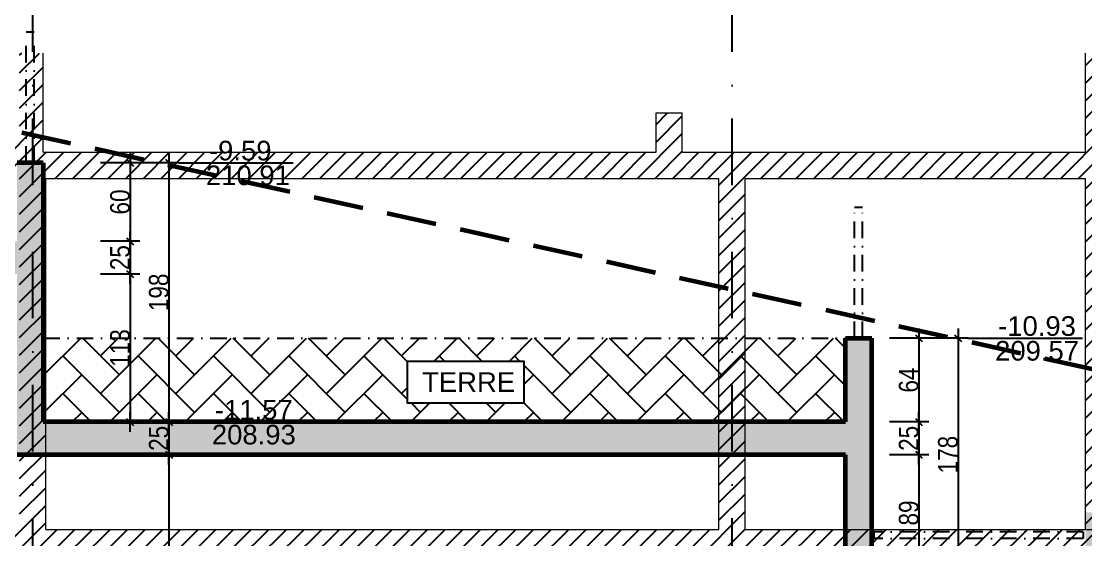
# Model space of a CAD drawing. Header units: millimetres. Extents: x -26249 to 60250, y -21218 to 23336.
# Drawn here: x 54650 to 55463, y 1871 to 2267 of the extents above; entities that cross this region are included whole.
import ezdxf

# ---------------------------------------------------------------- set-up
doc = ezdxf.new("R2010")
doc.units = ezdxf.units.MM
doc.linetypes.add('CACHEX2', pattern=[19.05, 12.7, -6.35])
doc.linetypes.add('TIRETPTX2', pattern=[50.8, 25.4, -12.7, 0, -12.7])
for name, color, linetype in [('01-coupe soussol', 253, 'Continuous'), ('01_cote_gen', 4, 'Continuous'), ('01_linteaux', 2, 'Continuous'), ('01_poch_murs', 253, 'Continuous'), ('01_texte', 230, 'Continuous'), ('AA_COTES', 2, 'Continuous')]:
    doc.layers.add(name, color=color, linetype=linetype)
doc.layers.add('01_murs_coup', color=5, linetype='Continuous', lineweight=60)
doc.styles.add('MATTE_TXT', font='arial.ttf')
doc.styles.add('STYLE2', font='ARIALN.TTF')
doc.dimstyles.new('JB50', dxfattribs={"dimscale": 0.1, "dimtxt": 150, "dimasz": 15, "dimexe": 0.1, "dimexo": 0.1, "dimgap": 0.09, "dimtad": 1, "dimdec": 1, "dimdsep": 46, "dimtxsty": 'STYLE2', "dimblk1": 'BOND_G', "dimblk2": 'BOND_D', "dimsah": 1, "dimcen": 1.5, "dimdle": 0.01, "dimse1": 1, "dimse2": 1, "dimclrd": 4, "dimclre": 2, "dimclrt": 6, "dimazin": 2, "dimtfac": 2.333333, "dimtdec": 1, "dimtix": 1, "dimtmove": 2, "dimatfit": 3, "dimldrblk": 'BOND_G', "dimfxl": 1, "dimtolj": 1, "dimtzin": 0, "dimarcsym": 0})
pattern_1 = [(45, (38043.464, 0), (3e-15, 28.73682), [60.96, -20.32]), (135, (38057.832, 14.368), (3e-15, 28.73682), [60.96, -20.32])]

# ---------------------------------------------------------------- blocks, each defined once
blk = doc.blocks.new('BOND_G')
at = {"layer": 'AA_COTES', "color": 0}
for p, q in [((0, -5), (0, 15)), ((5, 0), (-5, 0)), ((1.77, 1.77), (-1.77, -1.77))]:
    blk.add_line(p, q, dxfattribs=at)
blk = doc.blocks.new('BOND_D')
at = {"layer": 'AA_COTES', "color": 0}
for p, q in [((5, 0), (-5, 0)), ((-1.77, -1.77), (1.77, 1.77)), ((0, 5), (0, -15))]:
    blk.add_line(p, q, dxfattribs=at)
blk = doc.blocks.new('*D1651')
at = {"layer": '01_cote_gen', "color": 4, "lineweight": -2, "transparency": 16777216}
blk.add_line((54733.43, 2157.67), (54733.43, 2100.67), dxfattribs=at)
at = {"layer": 'Defpoints', "color": 0, "transparency": 16777216}
for p in [(54483.25, 2159.17), (54595.01, 2099.17), (54733.43, 2099.17)]:
    blk.add_point(p, dxfattribs=at)
at = {"layer": '01_cote_gen', "color": 4, "lineweight": -2, "transparency": 16777216, "xscale": 1.5, "yscale": 1.5, "zscale": 1.5}
for name, p, rotation in [('BOND_G', (54733.43, 2159.17), 90), ('BOND_D', (54733.43, 2099.17), 270)]:
    blk.add_blockref(name, p, dxfattribs=dict(at, rotation=rotation))
at = {"layer": '01_cote_gen', "color": 6, "transparency": 16777216, "insert": (54725.76, 2129.17), "char_height": 15, "attachment_point": 5, "rotation": 90, "style": 'STYLE2'}
blk.add_mtext('\\A1;60', dxfattribs=at)
blk = doc.blocks.new('*D1652')
at = {"layer": '01_cote_gen', "color": 4, "lineweight": -2, "transparency": 16777216}
blk.add_line((54733.43, 2097.67), (54733.43, 2075.67), dxfattribs=at)
at = {"layer": 'Defpoints', "color": 0, "transparency": 16777216}
for p in [(54710.93, 2099.17), (54625.26, 2074.17), (54733.43, 2074.17)]:
    blk.add_point(p, dxfattribs=at)
at = {"layer": '01_cote_gen', "color": 4, "lineweight": -2, "transparency": 16777216, "xscale": 1.5, "yscale": 1.5, "zscale": 1.5}
for name, p, rotation in [('BOND_G', (54733.43, 2099.17), 90), ('BOND_D', (54733.43, 2074.17), 270)]:
    blk.add_blockref(name, p, dxfattribs=dict(at, rotation=rotation))
at = {"layer": '01_cote_gen', "color": 6, "transparency": 16777216, "insert": (54725.76, 2086.67), "char_height": 15, "attachment_point": 5, "rotation": 90, "style": 'STYLE2'}
blk.add_mtext('\\A1;25', dxfattribs=at)
blk = doc.blocks.new('*D1653')
at = {"layer": '01_cote_gen', "color": 4, "lineweight": -2, "transparency": 16777216}
blk.add_line((54733.43, 2072.67), (54733.43, 1962.67), dxfattribs=at)
at = {"layer": 'Defpoints', "color": 0, "transparency": 16777216}
for p in [(54710.93, 2074.17), (54710.93, 1961.17), (54733.43, 1961.17)]:
    blk.add_point(p, dxfattribs=at)
at = {"layer": '01_cote_gen', "color": 4, "lineweight": -2, "transparency": 16777216, "xscale": 1.5, "yscale": 1.5, "zscale": 1.5}
for name, p, rotation in [('BOND_G', (54733.43, 2074.17), 90), ('BOND_D', (54733.43, 1961.17), 270)]:
    blk.add_blockref(name, p, dxfattribs=dict(at, rotation=rotation))
at = {"layer": '01_cote_gen', "color": 6, "transparency": 16777216, "insert": (54725.76, 2017.67), "char_height": 15, "attachment_point": 5, "rotation": 90, "style": 'STYLE2'}
blk.add_mtext('\\A1;113', dxfattribs=at)
blk = doc.blocks.new('*D1654')
at = {"layer": '01_cote_gen', "color": 4, "lineweight": -2, "transparency": 16777216}
blk.add_line((54763.04, 2157.67), (54763.04, 1962.67), dxfattribs=at)
at = {"layer": 'Defpoints', "color": 0, "transparency": 16777216}
for p in [(54740.93, 2159.17), (54759.76, 1961.17), (54763.04, 1961.17)]:
    blk.add_point(p, dxfattribs=at)
at = {"layer": '01_cote_gen', "color": 4, "lineweight": -2, "transparency": 16777216, "xscale": 1.5, "yscale": 1.5, "zscale": 1.5}
for name, p, rotation in [('BOND_G', (54763.04, 2159.17), 90), ('BOND_D', (54763.04, 1961.17), 270)]:
    blk.add_blockref(name, p, dxfattribs=dict(at, rotation=rotation))
at = {"layer": '01_cote_gen', "color": 6, "transparency": 16777216, "insert": (54755.37, 2060.17), "char_height": 15, "attachment_point": 5, "rotation": 90, "style": 'STYLE2'}
blk.add_mtext('\\A1;198', dxfattribs=at)
blk = doc.blocks.new('*D1655')
at = {"layer": '01_cote_gen', "color": 4, "lineweight": -2, "transparency": 16777216}
blk.add_line((55335.67, 2023.67), (55335.67, 1962.67), dxfattribs=at)
at = {"layer": 'Defpoints', "color": 0, "transparency": 16777216}
for p in [(55299.64, 2025.17), (55279.64, 1961.17), (55335.67, 1961.17)]:
    blk.add_point(p, dxfattribs=at)
at = {"layer": '01_cote_gen', "color": 4, "lineweight": -2, "transparency": 16777216, "xscale": 1.5, "yscale": 1.5, "zscale": 1.5}
for name, p, rotation in [('BOND_G', (55335.67, 2025.17), 90), ('BOND_D', (55335.67, 1961.17), 270)]:
    blk.add_blockref(name, p, dxfattribs=dict(at, rotation=rotation))
at = {"layer": '01_cote_gen', "color": 6, "transparency": 16777216, "insert": (55328, 1993.17), "char_height": 15, "attachment_point": 5, "rotation": 90, "style": 'STYLE2'}
blk.add_mtext('\\A1;64', dxfattribs=at)
blk = doc.blocks.new('*D1656')
at = {"layer": '01_cote_gen', "color": 4, "lineweight": -2, "transparency": 16777216}
blk.add_line((55335.67, 1959.67), (55335.67, 1937.67), dxfattribs=at)
at = {"layer": 'Defpoints', "color": 0, "transparency": 16777216}
for p in [(55313.17, 1961.17), (55279.64, 1936.17), (55335.67, 1936.17)]:
    blk.add_point(p, dxfattribs=at)
at = {"layer": '01_cote_gen', "color": 4, "lineweight": -2, "transparency": 16777216, "xscale": 1.5, "yscale": 1.5, "zscale": 1.5}
for name, p, rotation in [('BOND_G', (55335.67, 1961.17), 90), ('BOND_D', (55335.67, 1936.17), 270)]:
    blk.add_blockref(name, p, dxfattribs=dict(at, rotation=rotation))
at = {"layer": '01_cote_gen', "color": 6, "transparency": 16777216, "insert": (55328, 1948.67), "char_height": 15, "attachment_point": 5, "rotation": 90, "style": 'STYLE2'}
blk.add_mtext('\\A1;25', dxfattribs=at)
blk = doc.blocks.new('*D1657')
at = {"layer": '01_cote_gen', "color": 4, "lineweight": -2, "transparency": 16777216}
blk.add_line((55335.67, 1934.67), (55335.67, 1848.67), dxfattribs=at)
at = {"layer": 'Defpoints', "color": 0, "transparency": 16777216}
for p in [(55316.75, 1936.17), (55316.75, 1847.17), (55335.67, 1847.17)]:
    blk.add_point(p, dxfattribs=at)
at = {"layer": '01_cote_gen', "color": 4, "lineweight": -2, "transparency": 16777216, "xscale": 1.5, "yscale": 1.5, "zscale": 1.5}
for name, p, rotation in [('BOND_G', (55335.67, 1936.17), 90), ('BOND_D', (55335.67, 1847.17), 270)]:
    blk.add_blockref(name, p, dxfattribs=dict(at, rotation=rotation))
at = {"layer": '01_cote_gen', "color": 6, "transparency": 16777216, "insert": (55328, 1891.67), "char_height": 15, "attachment_point": 5, "rotation": 90, "style": 'STYLE2'}
blk.add_mtext('\\A1;89', dxfattribs=at)
blk = doc.blocks.new('*D1658')
at = {"layer": '01_cote_gen', "color": 4, "lineweight": -2, "transparency": 16777216}
blk.add_line((55365.58, 2023.67), (55365.58, 1848.67), dxfattribs=at)
at = {"layer": 'Defpoints', "color": 0, "transparency": 16777216}
for p in [(55343.17, 2025.17), (55365.58, 1847.17), (55381.38, 1847.17)]:
    blk.add_point(p, dxfattribs=at)
at = {"layer": '01_cote_gen', "color": 4, "lineweight": -2, "transparency": 16777216, "xscale": 1.5, "yscale": 1.5, "zscale": 1.5}
for name, p, rotation in [('BOND_G', (55365.58, 2025.17), 90), ('BOND_D', (55365.58, 1847.17), 270)]:
    blk.add_blockref(name, p, dxfattribs=dict(at, rotation=rotation))
at = {"layer": '01_cote_gen', "color": 6, "transparency": 16777216, "insert": (55357.92, 1936.23), "char_height": 15, "attachment_point": 5, "rotation": 90, "style": 'STYLE2'}
blk.add_mtext('\\A1;178', dxfattribs=at)
blk = doc.blocks.new('*D1629')
at = {"layer": '01_cote_gen', "color": 4, "lineweight": -2, "transparency": 16777216}
blk.add_line((54763.04, 1959.67), (54763.04, 1937.67), dxfattribs=at)
at = {"layer": 'Defpoints', "color": 0, "transparency": 16777216}
for p in [(54755.54, 1961.17), (54755.54, 1936.17), (54763.04, 1936.17)]:
    blk.add_point(p, dxfattribs=at)
at = {"layer": '01_cote_gen', "color": 4, "lineweight": -2, "transparency": 16777216, "xscale": 1.5, "yscale": 1.5, "zscale": 1.5}
for name, p, rotation in [('BOND_G', (54763.04, 1961.17), 90), ('BOND_D', (54763.04, 1936.17), 270)]:
    blk.add_blockref(name, p, dxfattribs=dict(at, rotation=rotation))
at = {"layer": '01_cote_gen', "color": 6, "transparency": 16777216, "insert": (54755.37, 1948.67), "char_height": 15, "attachment_point": 5, "rotation": 90, "style": 'STYLE2'}
blk.add_mtext('\\A1;25', dxfattribs=at)
blk = doc.blocks.new('*D1630')
at = {"layer": '01_cote_gen', "color": 4, "lineweight": -2, "transparency": 16777216}
blk.add_line((54763.04, 1934.67), (54763.04, 1721.65), dxfattribs=at)
at = {"layer": 'Defpoints', "color": 0, "transparency": 16777216}
for p in [(54740.54, 1936.17), (54647.11, 1720.15), (54763.04, 1720.15)]:
    blk.add_point(p, dxfattribs=at)
at = {"layer": '01_cote_gen', "color": 4, "lineweight": -2, "transparency": 16777216, "xscale": 1.5, "yscale": 1.5, "zscale": 1.5}
for name, p, rotation in [('BOND_G', (54763.04, 1936.17), 90), ('BOND_D', (54763.04, 1720.15), 270)]:
    blk.add_blockref(name, p, dxfattribs=dict(at, rotation=rotation))
at = {"layer": '01_cote_gen', "color": 6, "transparency": 16777216, "insert": (54755.37, 1804.85), "char_height": 15, "attachment_point": 5, "rotation": 90, "style": 'STYLE2'}
blk.add_mtext('\\A1;216', dxfattribs=at)

msp = doc.modelspace()

# ---------------------------------------------------------------- hatches: boundary and pattern name
at = {"layer": '01-coupe soussol'}
h = msp.add_hatch(dxfattribs=at)
h.set_pattern_fill('ANSI31', color=256, scale=3)
h.set_pattern_definition([(45, (24559.321, 5706.199), (-6.735192, 6.735192), [])])
h.paths.add_polyline_path([(52221.519, 1572.168), (51871.845, 1572.168), (51871.845, 1559.168), (52221.519, 1559.168)])
h.paths.add_polyline_path([(52647.519, 1572.168), (52239.519, 1572.168), (52239.519, 1559.168), (52647.519, 1559.168)])
h.paths.add_polyline_path([(52264.648, 1539.168), (52194.648, 1539.168), (52194.648, 1504.168), (52264.648, 1504.168)])
h.paths.add_polyline_path([(52622.648, 1539.168), (52264.648, 1539.168), (52264.648, 1504.168), (52622.648, 1504.168)])
h.paths.add_polyline_path([(53210.442, 1539.168), (52692.648, 1539.168), (52692.648, 1504.168), (53210.442, 1504.168)])
h.paths.add_polyline_path([(53224.442, 1572.168), (52667.519, 1572.168), (52667.519, 1559.168), (53224.442, 1559.168)])
h.paths.add_polyline_path([(53823.309, 1572.168), (53266.442, 1572.168), (53266.442, 1559.168), (53823.309, 1559.168)], flags=17)
h.paths.add_polyline_path([(53798.438, 1539.168), (53280.442, 1539.168), (53280.442, 1504.168), (53798.438, 1504.168)], flags=17)
h.paths.add_polyline_path([(53868.438, 1539.168), (53798.438, 1539.168), (53798.438, 1504.168), (53868.438, 1504.168)], flags=17)
h.paths.add_polyline_path([(54103.038, 1539.168), (53868.438, 1539.168), (53868.438, 1504.168), (54103.038, 1504.168)], flags=17)
h.paths.add_polyline_path([(54103.038, 1572.168), (53843.309, 1572.168), (53843.309, 1559.168), (54103.038, 1559.168)], flags=17)
h.paths.add_polyline_path([(56847.038, 2172.168), (56847.038, 2242.819), (56831.038, 2242.819), (56831.038, 2172.168), (56098.038, 2172.168), (56098.038, 2242.819), (56080.038, 2242.819), (56080.038, 2172.168), (55479.038, 2172.168), (55479.038, 2242.819), (55463.038, 2242.819), (55463.038, 2167.168), (55155.038, 2167.168), (55155.038, 2197.168), (55135.038, 2197.168), (55135.038, 2167.168), (54667.038, 2167.168), (54667.038, 2242.819), (54649.038, 2242.819), (54649.038, 2179.168), (53843.442, 2179.168), (53843.442, 2242.819), (53823.442, 2242.819), (53823.442, 2179.168), (53262.442, 2179.168), (53262.442, 2242.819), (53246.442, 2242.819), (53246.442, 2179.168), (53246.442, 1879.168), (53246.442, 1539.168), (53266.442, 1539.168), (53266.442, 1856.168), (53823.309, 1856.168), (53823.309, 1539.168), (53843.309, 1539.168), (53843.309, 1856.168), (54103.038, 1856.168), (54103.038, 1239.168), (54123.038, 1239.168), (54123.038, 1552.168), (54649.038, 1552.168), (54649.038, 1272.168), (54669.038, 1272.168), (54669.038, 1552.168), (55183.038, 1552.168), (55183.038, 1272.168), (55203.038, 1272.168), (55203.038, 1552.168), (55463.039, 1552.168), (55463.039, 1272.168), (55483.039, 1272.168), (55483.039, 1552.168), (56072.048, 1552.168), (56072.048, 1239.168), (56097.048, 1239.168), (56097.048, 1552.168), (56827.038, 1552.168), (56827.038, 1239.168), (56847.038, 1239.168), (56847.038, 1552.168), (56847.038, 1572.168)])
h.paths.add_polyline_path([(53843.038, 1879.168), (53843.038, 2156.168), (54103.038, 2156.168), (54103.038, 1879.168)], flags=16)
h.paths.add_polyline_path([(53823.038, 1879.168), (53266.442, 1879.168), (53266.442, 2156.168), (53823.038, 2156.168)], flags=16)
h.paths.add_polyline_path([(54123.038, 1856.168), (54649.038, 1856.168), (54649.038, 1572.168), (54123.038, 1572.168)], flags=16)
h.paths.add_polyline_path([(54123.038, 1879.168), (54123.038, 2156.168), (54649.038, 2156.168), (54649.038, 1879.168)], flags=16)
h.paths.add_polyline_path([(54669.038, 1856.168), (55183.038, 1856.168), (55183.038, 1572.168), (54669.038, 1572.168)], flags=16)
h.paths.add_polyline_path([(54669.038, 1879.168), (54669.038, 2147.168), (55183.038, 2147.168), (55183.038, 1879.168)], flags=16)
h.paths.add_polyline_path([(55203.038, 1856.168), (55463.039, 1856.168), (55463.039, 1572.168), (55203.038, 1572.168)], flags=16)
h.paths.add_polyline_path([(55203.038, 1879.168), (55203.038, 2147.168), (55463.038, 2147.168), (55463.038, 1879.168), (55483.038, 1879.168), (55483.038, 2152.168), (56079.038, 2152.168), (56079.038, 1879.168)], flags=16)
h.paths.add_polyline_path([(55483.039, 1856.168), (56077.048, 1856.168), (56077.048, 1572.168), (55483.039, 1572.168)], flags=16)
h.paths.add_polyline_path([(56097.048, 1820.168), (56139.35, 1820.168), (56139.35, 1840.168), (56657.038, 1840.168), (56657.038, 1572.168), (56097.048, 1572.168)], flags=16)
h.paths.add_polyline_path([(56097.35, 1890.168), (56097.35, 2152.168), (56226.038, 2152.168), (56226.038, 1890.168)], flags=16)
h.paths.add_polyline_path([(56246.038, 1890.168), (56246.038, 2152.168), (56471.039, 2152.168), (56471.039, 1890.168)], flags=16)
h.paths.add_polyline_path([(56491.039, 1890.168), (56491.039, 2152.168), (56831.038, 2152.168), (56831.038, 1890.168)], flags=16)
h.paths.add_polyline_path([(56677.038, 1840.168), (56827.038, 1840.168), (56827.038, 1572.168), (56677.038, 1572.168)], flags=16)
at = {"layer": '01_poch_murs'}
h = msp.add_hatch(color=256, dxfattribs=at)
h.dxf.hatch_style = 1
h.paths.add_polyline_path([(54368.55, 2244.527), (54348.55, 2248.943), (54348.55, 2232.167), (53835.831, 2232.167), (53835.831, 2332.167), (53815.831, 2332.167), (53815.831, 2232.167), (53262.404, 2232.167), (53262.404, 2347.167), (53246.404, 2349.167), (53246.404, 2202.167), (54348.55, 2202.167), (54348.55, 2074.167), (54647.115, 2074.167), (54647.115, 1936.168), (55279.642, 1936.168), (55279.642, 1822.168), (56545.683, 1822.168), (56371.954, 1847.168), (55483.115, 1847.168), (55483.115, 1892.168), (55463.115, 1892.168), (55463.115, 1847.168), (55299.642, 1847.168), (55299.642, 2025.168), (55279.642, 2025.168), (55279.642, 1961.168), (54667.115, 1961.168), (54667.115, 2159.167), (54647.115, 2159.167), (54647.115, 2099.167), (54368.55, 2099.167)])
h.paths.add_polyline_path([(54368.55, 2332.167), (54348.55, 2332.167), (54348.55, 2248.943), (54368.55, 2244.527)], flags=17)
h.paths.add_polyline_path([(56847.114, 1892.168), (56831.115, 1892.168), (56831.115, 1847.168), (56371.954, 1847.168), (56545.683, 1822.168), (56831.115, 1822.168), (56831.115, 1781.094), (56847.114, 1778.791)])
h.paths.add_polyline_path([(56847.114, 1778.791), (56831.115, 1781.094), (56831.115, 1674.206), (56847.114, 1674.206)])
h.paths.add_polyline_path([(56090.414, 1572.168), (55469.455, 1572.168), (53763.455, 1879.168), (53246.404, 1879.168), (53246.404, 1859.168), (53761.67, 1859.168), (55467.67, 1552.168), (56088.629, 1552.168), (56847.114, 1415.644), (56847.114, 1435.965)])
h = msp.add_hatch(dxfattribs=at)
h.set_pattern_fill('AR-HBONE', color=256, scale=0.2)
h.set_pattern_definition(pattern_1)
h.paths.add_polyline_path([(55193.115, 2025.168), (54667.115, 2025.168), (54667.115, 1961.168), (55193.115, 1961.168)])
h.paths.add_polyline_path([(54945.349, 2007.702), (55033.939, 2007.702), (55033.939, 1975.409), (54945.349, 1975.409)], flags=16)
h.paths.add_polyline_path([(54741.29, 1999.071), (54741.29, 2035.241), (54710.062, 2035.241), (54710.062, 1999.071)], flags=9)
h.paths.add_polyline_path([(54952.644, 1980.352), (55031.164, 1980.352), (55031.164, 2002.852), (54952.644, 2002.852)], flags=8)
h.paths.add_polyline_path([(54794.332, 1958.857), (54861.408, 1958.857), (54861.408, 1981.833), (54794.332, 1981.833)], flags=9)
h = msp.add_hatch(dxfattribs=at)
h.set_pattern_fill('AR-HBONE', color=256, scale=0.2)
h.set_pattern_definition(pattern_1)
h.paths.add_polyline_path([(55279.642, 2025.168), (55193.115, 2025.168), (55193.115, 1961.168), (55279.642, 1961.168)])

# ---------------------------------------------------------------- linework, layer by layer
at = {"layer": '01-coupe soussol', "lineweight": 5}
for p, q in [((54667.038, 2167.168), (54667.038, 2242.819)), ((55463.038, 2167.168), (55463.038, 2242.819)), ((55135.038, 2167.168), (55135.038, 2197.168)), ((55135.038, 2197.168), (55155.038, 2197.168)), ((55155.038, 2167.168), (55155.038, 2197.168)), ((54667.038, 2167.168), (55135.038, 2167.168)), ((55155.038, 2167.168), (55463.038, 2167.168)), ((54669.038, 1879.168), (54669.038, 2147.168)), ((54669.038, 2147.168), (55183.038, 2147.168)), ((55183.038, 1879.168), (55183.038, 2147.168)), ((55203.038, 2147.168), (55463.038, 2147.168)), ((55203.038, 1879.168), (55203.038, 2147.168)), ((55463.038, 1879.168), (55463.038, 2147.168)), ((54669.038, 1879.168), (55183.038, 1879.168)), ((55203.038, 1879.168), (56079.35, 1879.168))]:
    msp.add_line(p, q, dxfattribs=at)
at = {"layer": '01_linteaux', "linetype": 'TIRETPTX2', "ltscale": 2}
for p, q in [((54659.115, 6.331), (54659.115, 2533.912)), ((55193.115, 6.331), (55193.115, 2533.912))]:
    msp.add_line(p, q, dxfattribs=at)
at = {"layer": '01_linteaux', "linetype": 'TIRETPTX2', "ltscale": 0.5}
for p, q in [((54660.115, 2258.993), (54654.115, 2258.993)), ((54654.115, 2159.167), (54654.115, 2258.993)), ((54660.115, 2159.167), (54660.115, 2258.993)), ((55292.642, 2124.994), (55286.642, 2124.994)), ((55286.642, 2025.168), (55286.642, 2124.994)), ((55292.642, 2025.168), (55292.642, 2124.994)), ((54667.115, 2025.168), (55279.642, 2025.168)), ((55461.115, 1877.168), (55301.642, 1877.168)), ((55301.642, 1872.168), (55301.642, 1877.168)), ((55461.115, 1872.168), (55301.642, 1872.168)), ((55461.115, 1877.168), (55461.115, 1872.168))]:
    msp.add_line(p, q, dxfattribs=at)
at = {"layer": '01_murs_coup'}
for p, q in [((54667.115, 2159.167), (54647.115, 2159.167)), ((54667.115, 2159.167), (54667.115, 1961.168)), ((55279.642, 1961.168), (55279.642, 2025.168)), ((55279.642, 2025.168), (55299.642, 2025.168)), ((55299.642, 1847.168), (55299.642, 2025.168)), ((55299.642, 1847.168), (55299.642, 2025.168)), ((55279.642, 1961.168), (54667.115, 1961.168)), ((55279.642, 1936.168), (54647.115, 1936.168)), ((55279.642, 1822.168), (55279.642, 1936.168))]:
    msp.add_line(p, q, dxfattribs=at)
at = {"layer": '01_murs_coup', "linetype": 'CACHEX2', "ltscale": 3}
msp.add_lwpolyline([(51531.49, 2849.444), (51941.74, 2756.168), (53716.486, 2388.168), (54315.826, 2256.168), (55606.63, 1971.168), (55948.057, 1908.168), (57782.63, 1644.168), (58468.98, 1537.168), (59123.919, 1438.298)], dxfattribs=at)
at = {"layer": '01_texte'}
for p, q in [((54770.537, 2159.167), (54857.977, 2159.167)), ((55373.083, 2025.168), (55460.523, 2025.168))]:
    msp.add_line(p, q, dxfattribs=at)
msp.add_lwpolyline([(54945.349, 2007.702), (55033.939, 2007.702), (55033.939, 1975.409), (54945.349, 1975.409)], close=True, dxfattribs=at)

# ---------------------------------------------------------------- texts
at = {"layer": '01_texte', "style": 'MATTE_TXT'}
for s, p in [('-9.59', (54793.639, 2160.941)), ('210.91', (54791.326, 2142.036)), ('-10.93', (55396.185, 2026.942)), ('209.57', (55393.873, 2008.037)), ('TERRE', (54956.394, 1984.102)), ('-11.57', (54798.162, 1962.942)), ('208.93', (54795.849, 1944.037))]:
    msp.add_text(s, height=15, dxfattribs=at).set_placement(p)

# ---------------------------------------------------------------- dimensions: what is measured, and where the dimension line sits
at = {"layer": '01_cote_gen'}
for base, p1, p2, picture, middle in [((54733.426, 2099.167), (54483.246, 2159.167), (54595.01, 2099.167), '*D1651', (54725.758, 2129.167)), ((54763.037, 1961.168), (54740.926, 2159.167), (54759.761, 1961.168), '*D1654', (54755.369, 2060.168)), ((54733.426, 2074.167), (54710.926, 2099.167), (54625.26, 2074.167), '*D1652', (54725.758, 2086.667)), ((54733.426, 1961.168), (54710.926, 2074.167), (54710.926, 1961.168), '*D1653', (54725.758, 2017.668)), ((55335.666, 1961.168), (55299.642, 2025.168), (55279.642, 1961.168), '*D1655', (55327.999, 1993.168)), ((54763.037, 1936.168), (54755.537, 1961.168), (54755.537, 1936.168), '*D1629', (54755.369, 1948.668)), ((55335.666, 1936.168), (55313.166, 1961.168), (55279.642, 1936.168), '*D1656', (55327.999, 1948.668)), ((55335.666, 1847.168), (55316.753, 1936.168), (55316.753, 1847.168), '*D1657', (55327.999, 1891.668))]:
    dim = msp.add_linear_dim(base=base, p1=p1, p2=p2, angle=90, dimstyle='JB50', dxfattribs=at)
    dim.commit()
    dim.dimension.update_dxf_attribs({"geometry": picture, "text_midpoint": middle})
for base, p1, p2, picture, middle in [((55365.583, 1847.168), (55343.166, 2025.168), (55381.379, 1847.168), '*D1658', (55357.916, 1936.226)), ((54763.037, 1720.151), (54740.537, 1936.168), (54647.115, 1720.151), '*D1630', (54755.369, 1804.855))]:
    dim = msp.add_linear_dim(base=base, p1=p1, p2=p2, angle=90, dimstyle='JB50', dxfattribs=at)
    dim.commit()
    dim.dimension.update_dxf_attribs({"geometry": picture, "text_midpoint": middle, "dimtype": 160})

doc.saveas('drawing.dxf')
